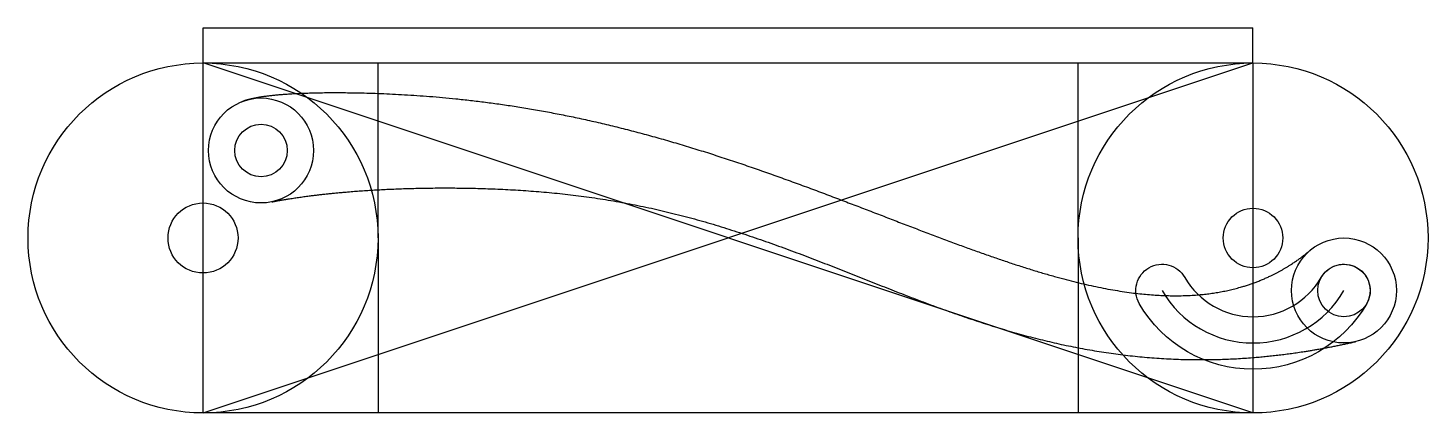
# Model space of a CAD drawing. Header units: millimetres. Extents: x -20 to 20, y -5 to 6.
import ezdxf

# ---------------------------------------------------------------- set-up
doc = ezdxf.new("R2010")
doc.units = ezdxf.units.MM
doc.layers.get('0').update_dxf_attribs({"linetype": 'CONTINUOUS'})

msp = doc.modelspace()

# ---------------------------------------------------------------- linework, layer by layer
for p, q in [((-15, 5), (-15, 6)), ((-15, 6), (15, 6)), ((15, 5), (15, 6)), ((-15, -5), (-15, 5)), ((-15, 5), (15, 5)), ((15, -5), (-15, 5)), ((-15, -5), (15, 5)), ((-10, 0), (-10, 5)), ((10, 0), (10, 5)), ((15, 5), (15, -5)), ((-10, 0), (-10, -5)), ((10, 0), (10, -5)), ((15, -5), (-15, -5))]:
    msp.add_line(p, q)
msp.add_lwpolyline([(18.248, -1.875, -0.57735), (11.752, -1.875, -1), (13.051, -1.125, 0.57735), (16.949, -1.125, -1)], format="xyb", close=True)
for centre, radius in [((-15, 0), 5), ((15, 0), 5), ((-13.342, 2.5), 1.5), ((-13.342, 2.5), 0.75), ((-15, 0), 1), ((15, 0), 0.85), ((17.598, -1.5), 1.5), ((17.598, -1.5), 0.75)]:
    msp.add_circle(centre, radius)
msp.add_arc((15, 0), 3, 210, 330)
for points in [[(-13.906, 3.89), (-13.821, 3.93), (-13.594, 4.004), (-13.089, 4.093), (-12.083, 4.167), (-10.283, 4.168), (-7.99, 4.046), (-5.364, 3.703), (-2.588, 3.078), (0.216, 2.217), (2.952, 1.211), (5.55, 0.187), (7.964, -0.719), (10.166, -1.382), (12.141, -1.715), (13.885, -1.675), (15.099, -1.335), (15.908, -0.907), (16.403, -0.546), (16.64, -0.346)], [(-13.025, 1.034), (-12.77, 1.083), (-12.235, 1.174), (-11.357, 1.289), (-10.034, 1.4), (-8.132, 1.457), (-6.015, 1.406), (-3.754, 1.196), (-1.485, 0.74), (0.736, 0.062), (2.894, -0.763), (5.003, -1.625), (7.093, -2.409), (9.191, -3.021), (11.316, -3.407), (13.477, -3.541), (15.237, -3.439), (16.575, -3.246), (17.476, -3.066), (17.928, -2.963)]]:
    msp.add_open_spline(points, degree=5)

doc.saveas('drawing.dxf')
